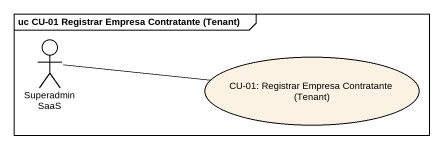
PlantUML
@startuml
mainframe uc CU-01 Registrar Empresa Contratante (Tenant)
actor "Superadmin SaaS" as Superadmin_SaaS
usecase "CU-01: Registrar Empresa Contratante (Tenant)" as CU_01_Registrar_Empresa
Superadmin_SaaS -right- CU_01_Registrar_Empresa
Superadmin_SaaS -right- CU_01_Registrar_Empresa
@enduml
